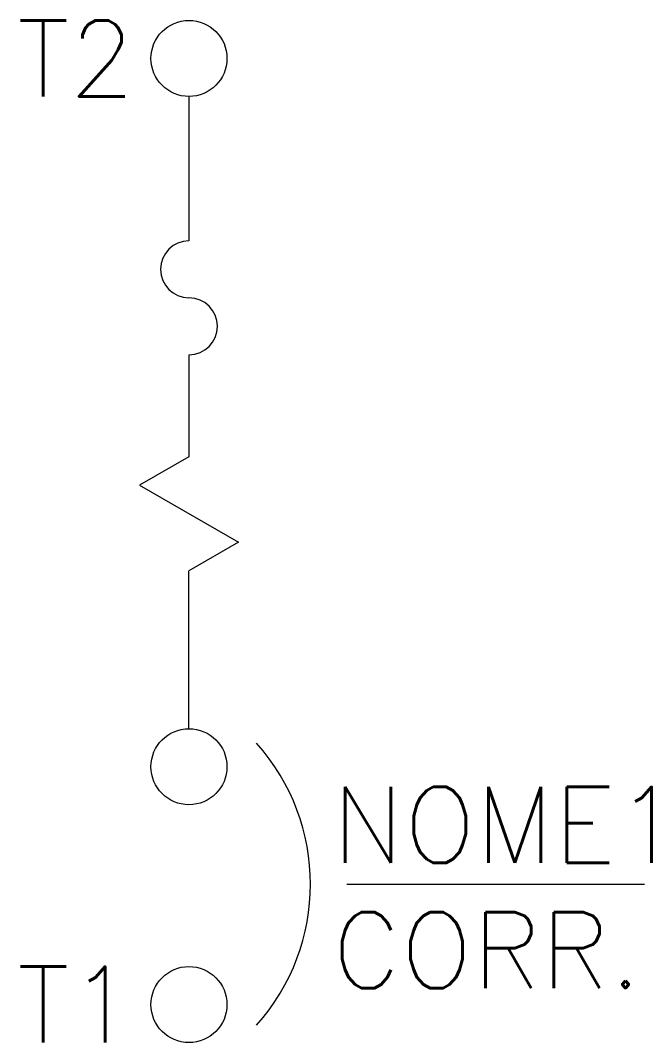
# Model space of a CAD drawing. Extents: x 370.6 to 387.2, y 198.4 to 225.3.
import ezdxf
from ezdxf.enums import TextEntityAlignment as Align

# ---------------------------------------------------------------- set-up
doc = ezdxf.new("R2010")
doc.units = 0
doc.header["$MEASUREMENT"] = 0
doc.layers.get('0').update_dxf_attribs({"linetype": 'CONTINUOUS'})
doc.styles.add('ROMANS', font='romans')

msp = doc.modelspace()

# ---------------------------------------------------------------- linework, layer by layer
at = {"color": 0}
for p, q in [((374.997, 223.291), (374.997, 219.492)), ((379.151, 202.559), (386.985, 202.559))]:
    msp.add_line(p, q, dxfattribs=at)
at = {"linetype": 'Continuous'}
for p, q in [((374.997, 216.492), (374.997, 213.808)), ((374.997, 213.808), (373.698, 213.058)), ((373.698, 213.058), (376.296, 211.558)), ((376.296, 211.558), (374.997, 210.808)), ((374.997, 206.65), (374.997, 210.808))]:
    msp.add_line(p, q, dxfattribs=at)
for centre in [(374.997, 224.291), (374.997, 205.65), (374.997, 199.391)]:
    msp.add_circle(centre, 1, dxfattribs=at)
for centre, radius, start, end in [((374.997, 218.742), 0.75, 90, 270), ((374.997, 217.242), 0.75, 270, 90), ((372.61, 202.559), 5.581, 318.3063, 41.6937)]:
    msp.add_arc(centre, radius, start, end, dxfattribs=at)

# ---------------------------------------------------------------- texts
at = {"style": 'ROMANS'}
for tag, p in [('T2', (373.563, 224.291)), ('T1', (373.563, 199.391))]:
    msp.add_attdef(tag, text='', height=2, dxfattribs=at).set_placement(p, align=Align.MIDDLE_RIGHT)
for tag, text, p in [('NOME1', 'NOME1', (378.767, 204.12)), ('CORR.', 'CORR.', (378.767, 200.825))]:
    msp.add_attdef(tag, text=text, height=2, dxfattribs=at).set_placement(p, align=Align.MIDDLE_LEFT)

doc.saveas('drawing.dxf')
